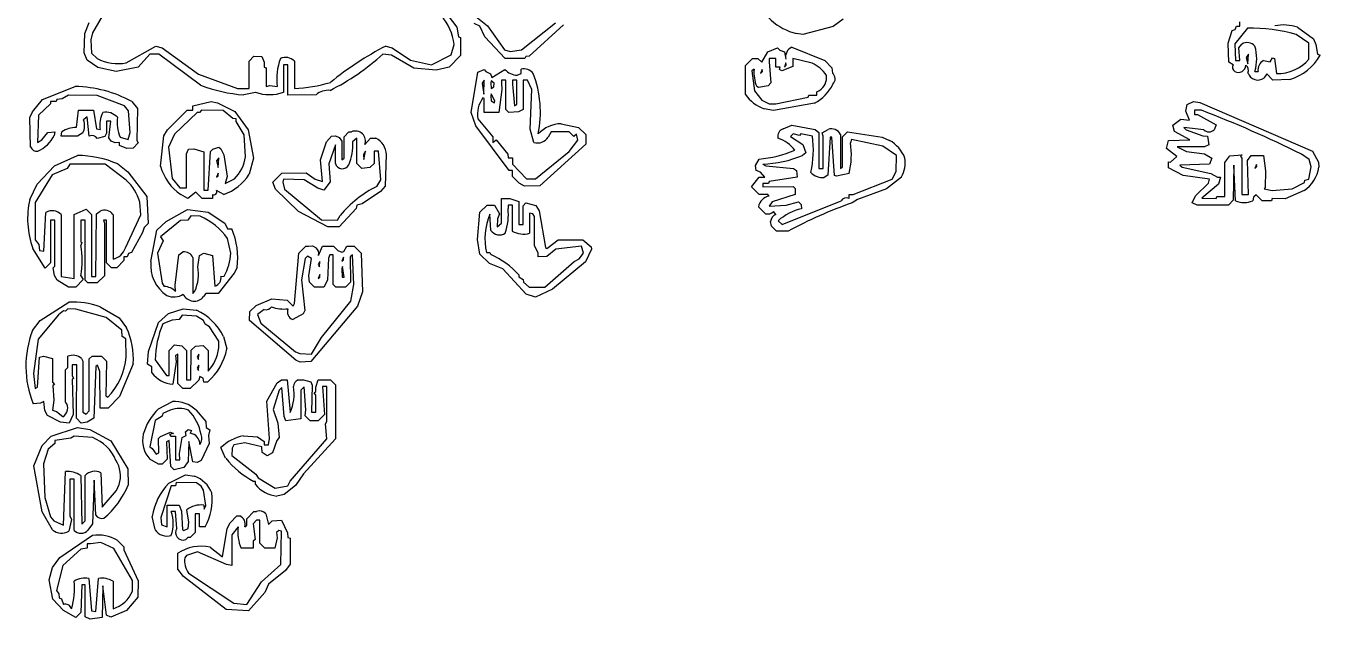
# Model space of a CAD drawing. Header units: millimetres. Extents: x 1.7 to 41.6, y 1.6 to 35.8.
# Drawn here: x 16.04 to 41.44, y 1.62 to 13.26 of the extents above; entities that cross this region are included whole.
import ezdxf

# ---------------------------------------------------------------- set-up
doc = ezdxf.new("R2010")
doc.units = ezdxf.units.MM
doc.linetypes.add('Continuous2', pattern=[0])
doc.layers.add('Unnamed Level 1', color=1, linetype='Continuous')

msp = doc.modelspace()

# ---------------------------------------------------------------- linework, layer by layer
at = {"layer": 'Unnamed Level 1', "color": 1, "linetype": 'Continuous2', "lineweight": -3}
for p, q in [((23.887, 14.035), (24.494, 13.238)), ((17.582, 13.53), (17.342, 13.127)), ((17.194, 13.111), (17.282, 13.33)), ((24.494, 13.238), (24.526, 13.046)), ((24.949, 13.258), (24.835, 13.308)), ((24.866, 13.447), (25.096, 13.26)), ((25.047, 13.048), (24.949, 13.258)), ((25.096, 13.26), (25.433, 12.789)), ((25.764, 12.791), (26.429, 13.321)), ((26.589, 13.279), (25.911, 12.665)), ((31.877, 13.248), (31.281, 13.094)), ((32.078, 13.394), (31.877, 13.248)), ((40.008, 13.216), (39.763, 12.907)), ((39.767, 13.189), (39.796, 13.258)), ((39.796, 13.258), (39.859, 13.258)), ((39.859, 13.258), (39.859, 13.343)), ((40.992, 13.233), (41.302, 13.008)), ((17.183, 12.735), (17.194, 13.111)), ((17.342, 13.127), (17.314, 12.989)), ((17.314, 12.989), (17.324, 12.725)), ((24.526, 13.046), (24.568, 13.034)), ((24.568, 13.034), (24.568, 12.678)), ((25.444, 12.623), (25.047, 13.048)), ((31.281, 13.094), (31.158, 13.114)), ((39.628, 12.921), (39.711, 13.173)), ((39.711, 13.173), (39.767, 13.189)), ((41.215, 12.919), (40.967, 13.092)), ((41.302, 13.008), (41.352, 12.894)), ((17.24, 12.588), (17.183, 12.735)), ((17.324, 12.725), (17.437, 12.621)), ((18.008, 12.536), (18.589, 12.865)), ((18.468, 12.708), (18.244, 12.453)), ((18.65, 12.708), (18.468, 12.708)), ((18.589, 12.865), (18.709, 12.83)), ((19.463, 12.096), (18.65, 12.708)), ((18.709, 12.83), (19.425, 12.316)), ((23.213, 12.689), (23.043, 12.708)), ((23.103, 12.866), (23.223, 12.832)), ((23.223, 12.832), (23.586, 12.59)), ((24.381, 12.695), (24.441, 12.899)), ((25.433, 12.789), (25.538, 12.76)), ((25.538, 12.76), (25.764, 12.791)), ((30.477, 12.547), (30.595, 12.75)), ((30.595, 12.75), (30.788, 12.828)), ((30.788, 12.828), (30.831, 12.786)), ((30.831, 12.786), (30.922, 12.75)), ((30.922, 12.75), (30.95, 12.608)), ((31.07, 12.843), (31.714, 12.58)), ((39.647, 12.55), (39.628, 12.921)), ((39.763, 12.907), (39.775, 12.58)), ((39.838, 12.828), (39.899, 12.903)), ((39.859, 12.58), (39.838, 12.828)), ((40.029, 12.708), (39.986, 12.644)), ((40.018, 12.515), (40.029, 12.708)), ((41.215, 12.61), (41.215, 12.919)), ((41.352, 12.894), (41.384, 12.708)), ((41.384, 12.708), (41.435, 12.686)), ((17.448, 12.447), (17.24, 12.588)), ((17.811, 12.367), (17.448, 12.447)), ((18.244, 12.453), (17.811, 12.367)), ((20.417, 12.568), (20.514, 12.665)), ((20.417, 12.03), (20.417, 12.568)), ((20.514, 12.665), (20.665, 12.659)), ((20.665, 12.659), (20.716, 12.547)), ((20.716, 12.547), (20.713, 12.453)), ((20.713, 12.453), (20.756, 12.441)), ((21.179, 12.496), (21.094, 12.496)), ((21.094, 12.496), (21.094, 11.957)), ((21.179, 11.903), (21.179, 12.496)), ((21.306, 12.568), (21.306, 12.03)), ((23.649, 12.43), (23.213, 12.689)), ((23.586, 12.59), (23.998, 12.499)), ((23.998, 12.499), (24.381, 12.695)), ((24.344, 12.453), (24.088, 12.391)), ((24.568, 12.678), (24.344, 12.453)), ((25.826, 12.623), (25.444, 12.623)), ((25.85, 12.659), (25.826, 12.623)), ((25.911, 12.665), (25.85, 12.659)), ((30.159, 12.483), (30.299, 12.623)), ((30.159, 11.915), (30.159, 12.483)), ((30.299, 12.623), (30.401, 12.623)), ((30.401, 12.623), (30.477, 12.547)), ((30.752, 12.623), (30.625, 12.623)), ((30.625, 12.623), (30.625, 12.559)), ((30.625, 12.559), (30.656, 12.144)), ((30.752, 12.453), (30.752, 12.623)), ((30.837, 12.453), (30.752, 12.453)), ((30.827, 12.403), (30.837, 12.453)), ((31.091, 12.466), (30.875, 12.38)), ((30.953, 12.534), (30.922, 12.453)), ((30.922, 12.453), (30.96, 12.493)), ((30.96, 12.493), (30.953, 12.534)), ((31.467, 12.532), (31.091, 12.623)), ((31.091, 12.623), (31.091, 12.466)), ((31.714, 12.58), (31.854, 12.441)), ((39.732, 12.498), (39.647, 12.55)), ((39.775, 12.58), (39.859, 12.58)), ((39.986, 12.644), (40.018, 12.515)), ((40.325, 12.58), (40.452, 12.559)), ((40.452, 12.559), (40.503, 12.632)), ((40.503, 12.632), (40.537, 12.623)), ((40.537, 12.623), (40.579, 12.326)), ((19.425, 12.316), (20.193, 12.03)), ((20.756, 12.441), (20.756, 12.072)), ((24.088, 12.391), (23.649, 12.43)), ((24.777, 11.563), (24.904, 12.354)), ((24.904, 12.354), (25.028, 12.405)), ((25.034, 12.199), (24.991, 12.136)), ((25.023, 11.922), (25.034, 12.199)), ((25.028, 12.405), (25.064, 12.369)), ((25.064, 12.369), (25.153, 12.321)), ((25.153, 12.321), (25.182, 12.25)), ((25.182, 12.25), (25.438, 12.408)), ((25.457, 12.199), (25.373, 12.199)), ((25.373, 12.199), (25.373, 12.136)), ((25.457, 11.619), (25.457, 12.199)), ((25.669, 12.199), (25.584, 12.199)), ((25.584, 12.199), (25.584, 12.115)), ((25.669, 11.721), (25.669, 12.199)), ((25.68, 12.295), (25.754, 12.326)), ((25.754, 12.326), (25.754, 12.411)), ((25.881, 12.199), (25.796, 12.199)), ((25.796, 12.199), (25.796, 11.619)), ((25.965, 12.013), (25.881, 12.199)), ((30.329, 12.411), (30.286, 12.381)), ((30.286, 12.381), (30.336, 11.988)), ((30.487, 12.407), (30.456, 12.326)), ((30.456, 12.326), (30.494, 12.366)), ((30.494, 12.366), (30.487, 12.407)), ((30.875, 12.38), (30.827, 12.403)), ((31.854, 12.441), (31.864, 12.336)), ((40.156, 12.369), (40.219, 12.369)), ((40.389, 12.318), (40.333, 12.238)), ((40.507, 12.199), (40.389, 12.318)), ((40.842, 12.212), (40.507, 12.199)), ((16.363, 11.818), (17.007, 12.072)), ((20.193, 12.03), (20.417, 12.03)), ((20.543, 11.957), (20.315, 11.906)), ((20.543, 11.957), (20.543, 11.957)), ((20.756, 12.072), (20.825, 12.091)), ((20.825, 12.091), (20.967, 12.072)), ((24.991, 12.136), (25.023, 11.922)), ((25.171, 12.18), (25.161, 12.136)), ((25.161, 12.136), (25.171, 12.034)), ((25.23, 12.135), (25.171, 12.18)), ((25.171, 12.034), (25.22, 12.062)), ((25.22, 12.062), (25.23, 12.135)), ((25.38, 12.011), (25.318, 11.564)), ((25.373, 12.136), (25.38, 12.011)), ((25.584, 12.115), (25.627, 11.691)), ((25.931, 11.236), (25.965, 12.013)), ((30.336, 11.988), (30.482, 11.803)), ((30.413, 12.052), (30.381, 12.069)), ((30.604, 12.086), (30.413, 12.052)), ((30.656, 12.144), (30.604, 12.086)), ((31.557, 11.966), (31.609, 11.992)), ((31.557, 11.903), (31.557, 11.966)), ((16.168, 11.577), (16.363, 11.818)), ((16.52, 11.729), (16.285, 11.509)), ((16.634, 11.776), (16.52, 11.776)), ((16.52, 11.776), (16.52, 11.729)), ((16.647, 11.818), (16.634, 11.776)), ((16.75, 11.83), (16.647, 11.818)), ((16.876, 11.903), (16.75, 11.83)), ((17.438, 11.897), (16.876, 11.903)), ((17.972, 11.691), (17.438, 11.897)), ((18.052, 11.595), (17.972, 11.691)), ((18.117, 11.775), (18.226, 11.64)), ((19.315, 11.691), (19.675, 11.776)), ((19.315, 11.606), (19.315, 11.691)), ((19.675, 11.776), (19.797, 11.75)), ((19.797, 11.75), (20.138, 11.582)), ((21.732, 11.91), (21.179, 11.903)), ((25.034, 11.833), (25.007, 11.846)), ((25.034, 11.564), (25.034, 11.833)), ((25.171, 11.926), (25.161, 11.882)), ((25.161, 11.882), (25.165, 11.793)), ((25.165, 11.793), (25.235, 11.753)), ((25.243, 11.791), (25.171, 11.926)), ((25.235, 11.753), (25.243, 11.791)), ((25.627, 11.691), (25.669, 11.721)), ((30.482, 11.803), (30.626, 11.731)), ((30.626, 11.731), (30.752, 11.733)), ((31.515, 11.747), (30.706, 11.601)), ((30.752, 11.733), (31.388, 11.86)), ((31.388, 11.86), (31.4, 11.903)), ((31.4, 11.903), (31.557, 11.903)), ((38.801, 11.585), (38.823, 11.716)), ((38.823, 11.716), (38.949, 11.776)), ((38.949, 11.776), (39.073, 11.76)), ((39.073, 11.76), (41.284, 10.802)), ((16.117, 11.463), (16.168, 11.577)), ((16.127, 10.884), (16.117, 11.463)), ((16.285, 11.509), (16.266, 10.971)), ((17.028, 11.267), (17.07, 11.606)), ((17.07, 11.606), (17.367, 11.606)), ((17.24, 11.479), (17.168, 11.415)), ((17.282, 11.098), (17.24, 11.479)), ((17.367, 11.606), (17.424, 11.24)), ((18.086, 11.171), (18.052, 11.595)), ((18.226, 11.64), (18.214, 11.013)), ((18.82, 11.222), (19.201, 11.606)), ((19.4, 11.564), (18.953, 11.135)), ((19.201, 11.606), (19.315, 11.606)), ((19.442, 11.561), (19.4, 11.564)), ((19.485, 11.606), (19.442, 11.561)), ((19.91, 11.6), (19.485, 11.606)), ((20.101, 11.442), (19.91, 11.6)), ((20.163, 11.437), (20.101, 11.442)), ((20.138, 11.582), (20.399, 11.219)), ((20.163, 11.386), (20.163, 11.437)), ((24.868, 11.299), (24.777, 11.563)), ((24.907, 11.437), (25.203, 11.085)), ((25.318, 11.564), (25.034, 11.564)), ((25.512, 11.564), (25.457, 11.619)), ((25.702, 11.576), (25.512, 11.564)), ((25.796, 11.619), (25.702, 11.576)), ((30.706, 11.601), (30.523, 11.636)), ((38.546, 11.31), (38.701, 11.429)), ((38.701, 11.429), (38.874, 11.414)), ((38.874, 11.414), (38.801, 11.585)), ((39.109, 11.606), (38.97, 11.606)), ((38.97, 11.606), (38.97, 11.521)), ((38.97, 11.521), (39.027, 11.521)), ((39.027, 11.521), (39.393, 11.318)), ((16.467, 11.17), (16.604, 11.183)), ((16.604, 11.183), (16.594, 11.112)), ((16.732, 11.098), (16.745, 11.183)), ((17.424, 11.24), (17.494, 11.225)), ((17.706, 11.394), (17.621, 11.394)), ((17.621, 11.394), (17.621, 11.153)), ((17.663, 11.066), (17.706, 11.394)), ((18.745, 11.104), (18.82, 11.222)), ((20.324, 11.126), (20.163, 11.386)), ((20.399, 11.219), (20.502, 10.664)), ((22.281, 11.085), (22.378, 11.183)), ((22.378, 11.183), (22.429, 11.183)), ((25.521, 10.42), (24.868, 11.299)), ((26.008, 10.971), (25.931, 11.236)), ((26.347, 11.183), (26.29, 11.075)), ((26.698, 11.183), (26.347, 11.183)), ((26.542, 11.341), (26.885, 11.267)), ((26.792, 11.09), (26.698, 11.183)), ((26.885, 11.267), (27.025, 11.128)), ((30.901, 11.242), (31.07, 11.31)), ((31.07, 11.31), (31.523, 11.225)), ((31.523, 11.225), (31.599, 11.17)), ((31.663, 11.161), (31.78, 11.227)), ((32.065, 11.085), (32.162, 11.183)), ((32.162, 11.183), (32.838, 11.078)), ((38.575, 11.187), (38.546, 11.31)), ((38.881, 11.024), (38.575, 11.187)), ((39.154, 11.222), (38.758, 11.267)), ((38.758, 11.267), (38.804, 11.219)), ((38.804, 11.219), (39.131, 11.1)), ((39.393, 11.318), (39.356, 11.223)), ((16.266, 10.971), (16.354, 11.022)), ((16.354, 11.022), (16.467, 11.17)), ((17.048, 11.098), (16.732, 11.098)), ((17.156, 11.161), (17.048, 11.098)), ((17.588, 11.088), (17.438, 11.048)), ((17.621, 11.153), (17.588, 11.088)), ((17.711, 11), (17.663, 11.066)), ((17.789, 10.963), (17.711, 11)), ((17.875, 10.971), (17.789, 10.963)), ((17.872, 10.915), (17.875, 10.971)), ((17.887, 11.074), (18.048, 11.031)), ((18.048, 11.031), (18.086, 11.171)), ((18.24, 10.965), (18.142, 10.864)), ((18.214, 11.013), (18.24, 10.965)), ((18.682, 10.508), (18.745, 11.104)), ((18.953, 11.135), (18.835, 10.883)), ((20.348, 10.691), (20.324, 11.126)), ((21.816, 10.633), (21.936, 10.985)), ((21.936, 10.985), (22.037, 11.094)), ((22.111, 10.928), (21.984, 10.553)), ((22.037, 11.094), (22.115, 11.104)), ((22.111, 10.56), (22.111, 10.928)), ((22.115, 11.104), (22.187, 11.073)), ((22.187, 11.073), (22.238, 11.001)), ((22.238, 11.001), (22.238, 10.632)), ((22.281, 10.662), (22.281, 11.085)), ((22.535, 11.056), (22.45, 10.983)), ((22.535, 10.56), (22.535, 11.056)), ((22.688, 10.931), (22.801, 11.056)), ((22.801, 11.056), (22.903, 11.056)), ((25.203, 11.085), (25.203, 10.971)), ((25.203, 10.971), (25.267, 11.022)), ((25.267, 11.022), (25.493, 10.743)), ((27.025, 10.941), (26.123, 10.124)), ((26.698, 10.797), (26.872, 11.018)), ((26.845, 11.137), (26.792, 11.09)), ((26.872, 11.018), (26.845, 11.137)), ((27.025, 11.128), (27.025, 10.941)), ((31.097, 11.142), (31.043, 11.092)), ((31.043, 11.092), (31.281, 10.935)), ((31.217, 11.112), (31.097, 11.142)), ((31.246, 11.14), (31.217, 11.112)), ((31.472, 11.098), (31.246, 11.14)), ((31.281, 10.935), (31.345, 10.771)), ((31.599, 11.17), (31.599, 10.463)), ((31.684, 11.098), (31.663, 11.161)), ((31.684, 10.463), (31.684, 11.098)), ((31.822, 11.078), (31.772, 10.331)), ((31.852, 11.078), (31.822, 11.078)), ((31.908, 10.327), (31.852, 11.078)), ((32.023, 11.128), (32.023, 10.463)), ((32.065, 10.492), (32.065, 11.085)), ((32.241, 11.031), (32.218, 10.968)), ((32.855, 10.898), (32.241, 11.031)), ((32.838, 11.078), (32.984, 11.014)), ((38.419, 10.856), (38.461, 11.013)), ((38.461, 11.013), (38.881, 11.024)), ((39.131, 11.1), (39.224, 11.098)), ((39.251, 10.926), (39.166, 10.889)), ((39.224, 11.098), (39.251, 10.926)), ((16.6, 10.515), (17.049, 10.717)), ((18.018, 10.852), (17.872, 10.915)), ((18.142, 10.864), (18.018, 10.852)), ((18.835, 10.883), (18.906, 10.268)), ((19.188, 10.747), (19.231, 10.844)), ((19.188, 10.081), (19.188, 10.747)), ((19.231, 10.844), (19.333, 10.849)), ((19.333, 10.849), (19.527, 10.789)), ((19.527, 10.789), (19.527, 10.039)), ((19.612, 10.039), (19.658, 10.794)), ((19.658, 10.794), (19.709, 10.844)), ((19.709, 10.844), (19.822, 10.878)), ((19.824, 10.674), (19.781, 10.611)), ((19.813, 10.482), (19.824, 10.674)), ((19.822, 10.878), (19.866, 10.846)), ((19.866, 10.846), (19.919, 10.733)), ((19.919, 10.733), (19.986, 10.305)), ((22.704, 10.801), (22.662, 10.738)), ((22.662, 10.738), (22.672, 10.636)), ((22.672, 10.636), (22.704, 10.801)), ((22.958, 10.801), (22.874, 10.801)), ((22.874, 10.801), (22.874, 10.56)), ((23.001, 10.238), (22.958, 10.801)), ((23.111, 10.734), (23.085, 10.115)), ((25.493, 10.743), (25.5, 10.674)), ((25.5, 10.674), (25.584, 10.674)), ((25.584, 10.674), (25.584, 10.547)), ((26.035, 10.261), (26.698, 10.797)), ((31.345, 10.771), (31.28, 10.717)), ((33.124, 10.717), (32.855, 10.898)), ((33.113, 10.403), (33.124, 10.717)), ((38.622, 10.695), (38.419, 10.856)), ((38.502, 10.587), (38.622, 10.695)), ((39.166, 10.889), (38.631, 10.886)), ((38.631, 10.886), (38.811, 10.794)), ((38.811, 10.794), (39.164, 10.753)), ((39.164, 10.753), (39.309, 10.666)), ((39.563, 10.577), (39.666, 10.708)), ((39.666, 10.708), (39.903, 10.731)), ((39.903, 10.731), (39.871, 10.703)), ((39.871, 10.703), (39.902, 10.662)), ((40.013, 10.619), (40.083, 10.717)), ((40.083, 10.717), (40.325, 10.717)), ((40.325, 10.717), (40.362, 10.414)), ((41.221, 10.638), (41.068, 10.746)), ((41.284, 10.802), (41.405, 10.585)), ((16.261, 10.157), (16.6, 10.515)), ((16.846, 10.463), (16.555, 10.339)), ((16.901, 10.547), (16.846, 10.463)), ((17.591, 10.547), (16.901, 10.547)), ((18.006, 10.234), (17.591, 10.547)), ((17.842, 10.551), (18.039, 10.397)), ((19.781, 10.611), (19.813, 10.482)), ((20.502, 10.664), (20.417, 10.348)), ((21.857, 10.208), (21.816, 10.633)), ((21.984, 10.553), (22.006, 10.201)), ((22.238, 10.632), (22.281, 10.662)), ((22.632, 10.463), (22.535, 10.56)), ((22.785, 10.481), (22.632, 10.463)), ((22.874, 10.56), (22.785, 10.481)), ((25.584, 10.42), (25.521, 10.42)), ((25.584, 10.547), (25.863, 10.257)), ((25.584, 10.305), (25.584, 10.42)), ((30.355, 10.518), (30.425, 10.648)), ((30.371, 10.42), (30.355, 10.518)), ((30.454, 10.387), (30.371, 10.42)), ((30.498, 10.547), (30.557, 10.515)), ((30.557, 10.515), (31.104, 10.464)), ((31.104, 10.464), (31.159, 10.42)), ((31.159, 10.42), (31.176, 10.293)), ((31.599, 10.463), (31.684, 10.463)), ((32.023, 10.463), (32.065, 10.492)), ((38.461, 10.478), (38.461, 10.59)), ((38.461, 10.59), (38.502, 10.587)), ((38.749, 10.324), (38.461, 10.478)), ((39.266, 10.547), (38.682, 10.526)), ((38.682, 10.526), (38.726, 10.489)), ((38.726, 10.489), (39.29, 10.367)), ((39.309, 10.666), (39.266, 10.547)), ((39.563, 9.912), (39.563, 10.577)), ((39.743, 10.528), (39.732, 9.84)), ((39.775, 9.827), (39.743, 10.528)), ((39.902, 10.662), (39.902, 9.954)), ((40.029, 9.954), (40.013, 10.619)), ((40.188, 10.543), (40.156, 10.463)), ((40.156, 10.463), (40.194, 10.502)), ((40.194, 10.502), (40.188, 10.543)), ((40.362, 10.414), (40.356, 10.086)), ((41.215, 10.251), (41.257, 10.495)), ((41.257, 10.495), (41.221, 10.638)), ((41.405, 10.585), (41.412, 10.486)), ((16.555, 10.339), (16.223, 9.797)), ((18.039, 10.397), (18.413, 9.912)), ((18.906, 10.268), (19.061, 10.082)), ((19.813, 10.373), (19.781, 10.293)), ((19.781, 10.293), (19.814, 10.318)), ((19.814, 10.318), (19.813, 10.373)), ((19.986, 10.305), (19.951, 10.166)), ((19.951, 10.166), (20.13, 10.256)), ((20.883, 10.196), (21.059, 10.372)), ((20.934, 10.059), (20.883, 10.196)), ((21.059, 10.372), (21.54, 10.378)), ((21.094, 10.251), (21.082, 10.191)), ((21.082, 10.191), (21.113, 10.058)), ((21.501, 10.241), (21.094, 10.251)), ((21.767, 10.074), (21.501, 10.241)), ((21.54, 10.378), (21.717, 10.251)), ((21.717, 10.251), (21.857, 10.208)), ((22.006, 10.201), (21.887, 10.039)), ((22.924, 10.111), (23.001, 10.238)), ((25.718, 10.172), (25.584, 10.305)), ((25.82, 10.116), (25.718, 10.172)), ((25.863, 10.257), (26.035, 10.261)), ((30.277, 10.102), (30.426, 10.293)), ((30.426, 10.293), (30.54, 10.293)), ((30.54, 10.293), (30.454, 10.387)), ((30.613, 10.166), (30.498, 10.166)), ((30.498, 10.166), (30.498, 10.102)), ((30.625, 10.208), (30.613, 10.166)), ((31.176, 10.293), (30.625, 10.208)), ((31.772, 10.331), (31.705, 10.284)), ((31.944, 10.309), (31.908, 10.327)), ((32.192, 10.362), (31.944, 10.309)), ((32.275, 9.951), (33.04, 10.251)), ((33.218, 10.295), (32.925, 10.065)), ((33.04, 10.251), (33.113, 10.403)), ((39.266, 10.251), (38.749, 10.324)), ((38.991, 9.928), (39.246, 10.176)), ((39.246, 10.176), (39.266, 10.251)), ((39.29, 10.367), (39.423, 10.293)), ((39.423, 10.293), (39.478, 10.293)), ((39.478, 10.293), (39.443, 10.156)), ((40.885, 10.064), (41.13, 10.187)), ((41.13, 10.187), (41.133, 10.23)), ((41.133, 10.23), (41.215, 10.251)), ((16.115, 9.856), (16.261, 10.157)), ((18.413, 9.912), (18.435, 9.382)), ((19.061, 10.082), (19.188, 10.081)), ((19.218, 9.87), (19.077, 9.95)), ((19.37, 9.997), (19.218, 9.87)), ((19.497, 9.87), (19.37, 9.997)), ((19.527, 10.039), (19.612, 10.039)), ((19.697, 9.954), (19.697, 9.87)), ((19.921, 9.954), (19.781, 10.03)), ((21.386, 9.616), (20.934, 10.059)), ((21.113, 10.058), (21.839, 9.452)), ((21.887, 10.039), (21.767, 10.074)), ((22.994, 10.013), (22.634, 9.768)), ((23.085, 10.115), (22.994, 10.013)), ((26.123, 10.124), (25.82, 10.116)), ((30.426, 9.954), (30.277, 10.102)), ((30.595, 9.954), (30.426, 9.954)), ((30.498, 10.102), (31.093, 10.108)), ((30.621, 9.922), (30.595, 9.954)), ((31.133, 9.954), (30.684, 9.805)), ((31.093, 10.108), (31.134, 10.067)), ((31.134, 10.067), (31.133, 9.954)), ((32.192, 9.87), (32.192, 9.954)), ((32.192, 9.954), (32.275, 9.951)), ((32.925, 10.065), (32.358, 9.856)), ((38.927, 9.785), (38.991, 9.928)), ((39.443, 10.156), (39.116, 9.879)), ((39.393, 9.87), (39.406, 9.912)), ((39.406, 9.912), (39.563, 9.912)), ((39.902, 9.954), (40.029, 9.954)), ((40.177, 9.945), (40.128, 9.897)), ((40.295, 9.827), (40.177, 9.945)), ((40.356, 10.086), (40.334, 10.06)), ((40.334, 10.06), (40.491, 10.031)), ((40.491, 10.031), (40.885, 10.064)), ((41.119, 10.029), (40.749, 9.869)), ((16.223, 9.797), (16.223, 9.065)), ((16.986, 9.561), (17.219, 9.666)), ((17.219, 9.666), (17.325, 9.561)), ((18.292, 9.553), (18.274, 9.801)), ((18.788, 9.423), (19.21, 9.658)), ((19.21, 9.658), (19.612, 9.604)), ((19.697, 9.87), (19.497, 9.87)), ((22.52, 9.678), (22.183, 9.319)), ((22.535, 9.743), (22.52, 9.678)), ((22.634, 9.768), (22.535, 9.743)), ((24.949, 9.603), (25.089, 9.742)), ((25.089, 9.742), (25.233, 9.742)), ((25.233, 9.742), (25.33, 9.573)), ((25.373, 9.391), (25.373, 9.87)), ((25.373, 9.87), (25.436, 9.87)), ((25.436, 9.87), (25.535, 9.875)), ((25.584, 9.742), (25.5, 9.742)), ((25.5, 9.742), (25.5, 9.679)), ((25.535, 9.875), (25.712, 9.815)), ((25.584, 9.234), (25.584, 9.742)), ((25.712, 9.815), (25.712, 9.361)), ((25.796, 9.73), (25.851, 9.785)), ((25.796, 9.361), (25.796, 9.73)), ((25.851, 9.785), (26.044, 9.737)), ((26.044, 9.737), (26.111, 9.632)), ((30.553, 9.573), (30.413, 9.712)), ((30.684, 9.805), (30.625, 9.721)), ((30.625, 9.721), (30.956, 9.741)), ((30.881, 9.365), (32.034, 9.826)), ((30.956, 9.741), (31.197, 9.806)), ((31.197, 9.806), (31.252, 9.756)), ((31.252, 9.756), (31.26, 9.67)), ((32.358, 9.856), (32.252, 9.79)), ((39.024, 9.742), (38.927, 9.785)), ((39.635, 9.742), (39.024, 9.742)), ((39.116, 9.879), (39.393, 9.87)), ((39.732, 9.84), (39.635, 9.742)), ((39.775, 9.827), (39.775, 9.827)), ((40.128, 9.897), (40.113, 9.827)), ((40.482, 9.827), (40.295, 9.827)), ((40.495, 9.87), (40.482, 9.827)), ((40.749, 9.869), (40.495, 9.87)), ((16.393, 8.84), (16.432, 9.6)), ((16.604, 9.446), (16.52, 9.446)), ((16.52, 9.446), (16.52, 8.611)), ((16.604, 8.544), (16.604, 9.446)), ((16.732, 9.561), (16.732, 8.345)), ((16.986, 8.302), (16.986, 9.561)), ((17.198, 9.446), (17.113, 9.446)), ((17.113, 9.446), (17.113, 9.022)), ((17.198, 8.272), (17.198, 9.446)), ((17.325, 9.561), (17.325, 8.345)), ((17.409, 8.345), (17.425, 9.575)), ((17.425, 9.575), (17.494, 9.627)), ((17.621, 9.446), (17.558, 9.446)), ((17.558, 9.446), (17.579, 9.391)), ((17.621, 8.611), (17.621, 9.446)), ((17.748, 9.56), (17.748, 8.683)), ((17.991, 8.907), (18.292, 9.553)), ((18.606, 9.252), (18.788, 9.423)), ((19.071, 9.439), (18.68, 9.12)), ((19.218, 9.446), (19.071, 9.439)), ((19.273, 9.531), (19.218, 9.446)), ((19.46, 9.524), (19.273, 9.531)), ((19.612, 9.604), (19.943, 9.386)), ((21.963, 9.319), (21.386, 9.616)), ((21.839, 9.452), (22.153, 9.446)), ((22.153, 9.446), (22.204, 9.542)), ((24.901, 9.071), (24.949, 9.603)), ((25.161, 9.247), (25.14, 9.564)), ((25.293, 9.476), (25.288, 9.319)), ((25.33, 9.573), (25.293, 9.476)), ((25.988, 9.572), (25.923, 9.585)), ((25.923, 9.585), (25.923, 9.192)), ((26.02, 9.52), (25.988, 9.572)), ((26.02, 8.952), (26.02, 9.52)), ((26.111, 9.632), (26.232, 8.913)), ((30.667, 9.331), (30.652, 9.419)), ((30.752, 9.561), (30.71, 9.615)), ((30.799, 9.435), (30.881, 9.365)), ((17.579, 9.391), (17.579, 8.357)), ((18.329, 9.203), (18.108, 8.811)), ((18.359, 9.307), (18.329, 9.203)), ((18.435, 9.382), (18.359, 9.307)), ((18.491, 8.637), (18.606, 9.252)), ((19.943, 9.386), (19.993, 9.276)), ((19.993, 9.276), (20.078, 9.276)), ((22.183, 9.319), (21.963, 9.319)), ((25.288, 9.319), (25.373, 9.391)), ((25.712, 9.361), (25.796, 9.361)), ((30.765, 9.234), (30.667, 9.331)), ((30.994, 9.234), (30.765, 9.234)), ((16.414, 8.505), (16.173, 8.894)), ((16.223, 9.065), (16.294, 8.973)), ((16.294, 8.973), (16.308, 8.853)), ((17.113, 9.022), (17.137, 9.008)), ((17.137, 9.008), (17.113, 8.95)), ((18.731, 9.044), (18.619, 8.802)), ((18.68, 9.12), (18.731, 9.044)), ((20.058, 8.801), (19.993, 9.09)), ((21.391, 8.798), (21.53, 8.938)), ((21.53, 8.938), (21.582, 8.938)), ((21.582, 8.938), (21.663, 8.942)), ((21.663, 8.942), (21.734, 8.905)), ((21.782, 8.756), (21.857, 8.938)), ((21.857, 8.938), (22.074, 8.938)), ((22.074, 8.938), (22.159, 8.855)), ((22.277, 8.834), (22.335, 8.938)), ((22.335, 8.938), (22.48, 8.938)), ((22.48, 8.938), (22.619, 8.798)), ((24.949, 8.781), (24.901, 9.071)), ((26.091, 8.803), (26.02, 8.952)), ((26.232, 8.913), (26.26, 8.895)), ((26.26, 8.895), (26.486, 9.065)), ((26.94, 8.938), (26.436, 8.876)), ((26.486, 9.065), (26.97, 9.065)), ((26.982, 8.798), (26.94, 8.938)), ((26.97, 9.065), (27.129, 8.926)), ((27.129, 8.926), (27.137, 8.881)), ((16.308, 8.853), (16.393, 8.84)), ((17.96, 8.654), (17.82, 8.514)), ((18.023, 8.726), (17.96, 8.726)), ((17.96, 8.726), (17.96, 8.654)), ((18.053, 8.796), (18.023, 8.726)), ((18.108, 8.811), (18.053, 8.796)), ((18.619, 8.802), (18.71, 8.21)), ((18.97, 8.173), (19.04, 8.768)), ((19.04, 8.768), (19.12, 8.824)), ((19.315, 8.713), (19.315, 8.006)), ((19.411, 8.531), (19.443, 8.756)), ((19.443, 8.756), (19.53, 8.801)), ((19.53, 8.801), (19.697, 8.756)), ((19.697, 8.756), (19.747, 8.155)), ((21.311, 7.809), (21.391, 8.798)), ((21.518, 8.696), (21.449, 8.276)), ((21.563, 8.742), (21.518, 8.696)), ((21.645, 8.698), (21.563, 8.742)), ((21.59, 8.354), (21.645, 8.698)), ((21.804, 8.637), (21.772, 8.578)), ((21.8, 8.532), (21.804, 8.637)), ((21.978, 8.705), (21.955, 8.27)), ((22.005, 8.768), (21.978, 8.705)), ((22.069, 8.768), (22.005, 8.768)), ((22.069, 8.188), (22.069, 8.768)), ((22.159, 8.855), (22.236, 8.822)), ((22.236, 8.822), (22.277, 8.834)), ((22.27, 8.721), (22.238, 8.641)), ((22.238, 8.641), (22.271, 8.668)), ((22.271, 8.668), (22.27, 8.721)), ((22.45, 8.768), (22.401, 8.731)), ((22.401, 8.731), (22.408, 8.23)), ((22.475, 8.186), (22.45, 8.768)), ((22.619, 8.798), (22.642, 8.038)), ((25.137, 8.599), (24.949, 8.781)), ((25.076, 8.811), (25.14, 8.811)), ((25.14, 8.811), (25.161, 8.772)), ((26.093, 8.726), (26.091, 8.803)), ((26.263, 8.737), (26.093, 8.726)), ((26.436, 8.876), (26.263, 8.737)), ((26.797, 8.634), (26.895, 8.689)), ((26.895, 8.689), (26.982, 8.798)), ((27.137, 8.881), (27.017, 8.631)), ((16.52, 8.611), (16.414, 8.505)), ((16.575, 8.514), (16.604, 8.544)), ((16.601, 8.365), (16.575, 8.514)), ((17.718, 8.514), (17.621, 8.611)), ((17.82, 8.514), (17.718, 8.514)), ((20.127, 8.406), (19.811, 8.006)), ((20.182, 8.518), (20.127, 8.406)), ((21.772, 8.578), (21.8, 8.532)), ((21.804, 8.383), (21.772, 8.302)), ((21.805, 8.329), (21.804, 8.383)), ((22.249, 8.537), (22.238, 8.493)), ((22.238, 8.493), (22.244, 8.326)), ((22.281, 8.332), (22.249, 8.537)), ((25.397, 8.492), (25.137, 8.599)), ((25.855, 7.997), (25.397, 8.492)), ((26.22, 8.133), (26.797, 8.634)), ((27.017, 8.631), (26.372, 8.095)), ((16.65, 8.273), (16.601, 8.365)), ((16.871, 8.133), (16.65, 8.273)), ((16.732, 8.345), (16.986, 8.302)), ((17.016, 8.133), (16.871, 8.133)), ((17.164, 8.281), (17.016, 8.133)), ((17.115, 8.358), (17.164, 8.281)), ((17.252, 8.218), (17.198, 8.272)), ((17.439, 8.218), (17.252, 8.218)), ((17.325, 8.345), (17.409, 8.345)), ((17.579, 8.357), (17.439, 8.218)), ((18.71, 8.21), (18.753, 8.148)), ((18.977, 8.048), (18.97, 8.173)), ((19.866, 8.345), (19.926, 8.349)), ((21.449, 8.276), (21.512, 7.673)), ((21.603, 8.23), (21.59, 8.354)), ((21.7, 8.133), (21.603, 8.23)), ((21.887, 8.133), (21.7, 8.133)), ((21.772, 8.302), (21.805, 8.329)), ((21.955, 8.27), (21.887, 8.133)), ((22.123, 8.133), (22.069, 8.188)), ((22.31, 8.133), (22.123, 8.133)), ((22.244, 8.326), (22.281, 8.332)), ((22.408, 8.23), (22.31, 8.133)), ((22.412, 7.859), (22.475, 8.186)), ((25.712, 8.375), (25.713, 8.335)), ((25.713, 8.335), (25.796, 8.281)), ((25.796, 8.281), (25.801, 8.232)), ((25.801, 8.232), (25.911, 8.133)), ((25.911, 8.133), (26.22, 8.133)), ((19.315, 8.006), (19.353, 8.054)), ((19.571, 8.007), (19.526, 7.949)), ((19.811, 8.006), (19.571, 8.007)), ((20.557, 7.773), (20.863, 7.902)), ((20.863, 7.902), (21.167, 7.879)), ((21.167, 7.879), (21.285, 7.76)), ((22.642, 8.038), (22.545, 7.76)), ((26.036, 7.936), (25.855, 7.997)), ((26.372, 8.095), (26.036, 7.936)), ((16.319, 7.48), (16.88, 7.836)), ((16.774, 7.667), (16.677, 7.588)), ((16.816, 7.664), (16.774, 7.667)), ((16.859, 7.709), (16.816, 7.664)), ((17.016, 7.704), (16.859, 7.709)), ((17.616, 7.538), (17.016, 7.704)), ((17.494, 7.747), (17.87, 7.534)), ((18.839, 7.615), (19.125, 7.709)), ((19.125, 7.709), (19.384, 7.679)), ((20.429, 7.478), (20.43, 7.656)), ((20.43, 7.656), (20.557, 7.773)), ((20.714, 7.693), (20.586, 7.595)), ((21.285, 7.76), (21.311, 7.809)), ((21.512, 7.673), (21.48, 7.611)), ((22.545, 7.76), (21.627, 6.676)), ((21.838, 7.142), (22.412, 7.859)), ((16.169, 7.282), (16.319, 7.48)), ((16.677, 7.588), (16.276, 7.114)), ((17.918, 7.286), (17.616, 7.538)), ((17.87, 7.534), (18.015, 7.332)), ((18.447, 6.869), (18.637, 7.437)), ((18.637, 7.437), (18.839, 7.615)), ((18.91, 7.485), (18.722, 7.413)), ((19.049, 7.497), (18.91, 7.485)), ((19.104, 7.582), (19.049, 7.497)), ((19.389, 7.565), (19.104, 7.582)), ((19.526, 7.481), (19.389, 7.565)), ((19.557, 7.405), (19.526, 7.481)), ((19.642, 7.356), (19.557, 7.405)), ((21.335, 6.697), (20.429, 7.478)), ((20.586, 7.595), (20.651, 7.428)), ((20.651, 7.428), (21.33, 6.862)), ((21.48, 7.611), (21.276, 7.497)), ((16.276, 7.114), (16.185, 6.436)), ((17.926, 7.164), (17.918, 7.286)), ((18.002, 7.116), (17.926, 7.164)), ((18.005, 6.763), (18.002, 7.116)), ((19.824, 7.074), (19.642, 7.356)), ((19.917, 7.164), (19.981, 6.925)), ((21.645, 6.82), (21.838, 7.142)), ((18.426, 6.62), (18.447, 6.869)), ((18.849, 6.892), (18.955, 6.998)), ((18.849, 6.396), (18.849, 6.892)), ((18.955, 6.998), (19.097, 6.983)), ((19.097, 6.983), (19.188, 6.892)), ((19.188, 6.892), (19.188, 6.311)), ((19.273, 6.311), (19.278, 6.897)), ((19.278, 6.897), (19.367, 6.973)), ((19.367, 6.973), (19.515, 6.989)), ((19.515, 6.989), (19.612, 6.892)), ((19.612, 6.892), (19.612, 6.481)), ((21.33, 6.862), (21.414, 6.828)), ((16.266, 6.172), (16.305, 6.762)), ((16.305, 6.762), (16.383, 6.778)), ((16.383, 6.778), (16.562, 6.735)), ((16.562, 6.735), (16.562, 6.269)), ((16.859, 6.553), (16.859, 6.777)), ((17.04, 6.608), (16.943, 6.608)), ((16.943, 6.608), (16.943, 6.396)), ((17.028, 5.561), (17.04, 6.608)), ((17.131, 6.734), (17.131, 6.734)), ((17.131, 6.734), (17.158, 6.68)), ((17.158, 6.68), (17.155, 5.676)), ((17.282, 6.723), (17.337, 6.777)), ((17.282, 5.706), (17.282, 6.723)), ((17.337, 6.777), (17.524, 6.777)), ((17.441, 6.604), (17.409, 6.578)), ((17.487, 6.477), (17.441, 6.604)), ((17.524, 6.777), (17.621, 6.68)), ((17.621, 6.68), (17.609, 5.999)), ((18.145, 6.629), (17.875, 5.985)), ((18.511, 6.566), (18.426, 6.62)), ((18.573, 6.708), (18.795, 6.396)), ((18.984, 6.665), (18.922, 6.227)), ((19.019, 6.82), (18.977, 6.79)), ((18.977, 6.79), (18.984, 6.665)), ((19.019, 6.239), (19.019, 6.82)), ((19.432, 6.815), (19.4, 6.756)), ((19.4, 6.756), (19.428, 6.711)), ((19.432, 6.604), (19.4, 6.544)), ((19.428, 6.711), (19.432, 6.815)), ((19.428, 6.499), (19.432, 6.604)), ((21.421, 6.659), (21.335, 6.697)), ((21.414, 6.828), (21.645, 6.82)), ((21.627, 6.676), (21.421, 6.659)), ((16.185, 6.436), (16.223, 6.142)), ((16.816, 6.511), (16.859, 6.553)), ((16.816, 5.879), (16.816, 6.511)), ((16.943, 6.396), (16.975, 6.342)), ((17.409, 6.578), (17.37, 5.564)), ((17.494, 5.761), (17.487, 6.477)), ((18.511, 6.451), (18.511, 6.566)), ((18.795, 6.396), (18.849, 6.396)), ((19.4, 6.544), (19.428, 6.499)), ((19.453, 6.377), (19.432, 6.309)), ((19.517, 6.346), (19.453, 6.377)), ((19.612, 6.481), (19.69, 6.578)), ((16.223, 6.142), (16.266, 6.172)), ((16.562, 6.269), (16.597, 6.224)), ((16.597, 6.224), (16.568, 6.203)), ((16.568, 6.203), (16.587, 5.918)), ((16.975, 6.342), (16.943, 6.324)), ((16.943, 6.324), (16.964, 5.631)), ((19.116, 6.142), (19.019, 6.239)), ((19.261, 6.142), (19.116, 6.142)), ((19.188, 6.311), (19.273, 6.311)), ((19.432, 6.309), (19.261, 6.142)), ((19.527, 6.269), (19.517, 6.346)), ((19.605, 6.27), (19.527, 6.269)), ((20.763, 5.892), (20.967, 6.257)), ((21.01, 6.112), (20.891, 5.73)), ((20.967, 6.257), (21.056, 6.311)), ((21.058, 6.161), (21.01, 6.112)), ((21.056, 6.311), (21.167, 6.311)), ((21.108, 5.596), (21.058, 6.161)), ((21.167, 6.311), (21.222, 5.676)), ((21.379, 6.311), (21.487, 6.314)), ((21.497, 6.176), (21.433, 6.112)), ((21.433, 6.112), (21.433, 5.549)), ((21.487, 6.314), (21.63, 6.272)), ((21.534, 5.728), (21.497, 6.176)), ((21.63, 6.272), (21.658, 6.212)), ((21.658, 6.212), (21.645, 5.676)), ((21.726, 6.17), (21.772, 6.311)), ((21.73, 6.087), (21.726, 6.17)), ((21.772, 6.311), (22.014, 6.311)), ((21.942, 6.184), (21.857, 6.184)), ((21.857, 6.184), (21.899, 5.634)), ((21.942, 5.494), (21.942, 6.184)), ((22.014, 6.311), (22.111, 6.214)), ((22.111, 6.214), (22.111, 5.155)), ((16.323, 5.854), (16.181, 5.845)), ((16.393, 5.887), (16.323, 5.854)), ((16.412, 5.709), (16.393, 5.887)), ((16.587, 5.918), (16.562, 5.718)), ((17.609, 5.999), (17.644, 5.973)), ((17.875, 5.985), (17.651, 5.761)), ((18.639, 5.742), (18.913, 5.888)), ((20.816, 5.165), (20.763, 5.892)), ((21.695, 6.06), (21.73, 6.087)), ((21.73, 6.015), (21.695, 6.06)), ((21.73, 5.676), (21.73, 6.015)), ((16.459, 5.616), (16.412, 5.709)), ((16.719, 5.482), (16.459, 5.616)), ((16.562, 5.718), (16.639, 5.694)), ((16.639, 5.694), (16.762, 5.591)), ((16.964, 5.631), (16.889, 5.464)), ((17.155, 5.676), (17.219, 5.642)), ((17.219, 5.642), (17.282, 5.706)), ((17.651, 5.761), (17.494, 5.761)), ((18.709, 5.601), (18.575, 5.517)), ((18.722, 5.655), (18.709, 5.601)), ((18.871, 5.718), (18.722, 5.655)), ((18.871, 5.718), (18.871, 5.718)), ((19.377, 5.719), (19.57, 5.494)), ((20.891, 5.73), (20.984, 5.466)), ((21.137, 5.507), (21.108, 5.596)), ((21.518, 5.604), (21.534, 5.728)), ((21.615, 5.507), (21.518, 5.604)), ((21.645, 5.676), (21.73, 5.676)), ((21.899, 5.634), (21.772, 5.511)), ((16.532, 5.21), (17.049, 5.38)), ((16.889, 5.464), (16.719, 5.482)), ((17.125, 5.464), (17.028, 5.561)), ((17.049, 5.38), (17.295, 5.337)), ((17.243, 5.483), (17.125, 5.464)), ((17.37, 5.564), (17.243, 5.483)), ((17.295, 5.337), (17.707, 5.118)), ((18.575, 5.517), (18.468, 4.998)), ((19.168, 5.292), (19.221, 5.341)), ((19.221, 5.341), (19.288, 5.322)), ((19.57, 5.494), (19.578, 5.379)), ((19.578, 5.379), (19.648, 5.331)), ((20.984, 5.466), (21.01, 5.18)), ((21.433, 5.549), (21.137, 5.507)), ((21.772, 5.511), (21.615, 5.507)), ((21.917, 5.448), (21.942, 5.494)), ((21.942, 5.155), (21.917, 5.448)), ((16.357, 5.025), (16.532, 5.21)), ((16.922, 5.168), (16.604, 5.125)), ((16.604, 5.125), (16.604, 5.062)), ((16.986, 5.21), (16.922, 5.168)), ((17.348, 5.179), (16.986, 5.21)), ((17.707, 5.118), (18.039, 4.568)), ((18.642, 5.16), (18.682, 5.204)), ((18.646, 4.884), (18.642, 5.16)), ((18.682, 5.204), (18.878, 5.289)), ((18.849, 5.125), (18.8, 5.097)), ((18.8, 5.097), (18.807, 4.757)), ((18.885, 4.615), (18.849, 5.125)), ((18.934, 5.263), (18.854, 5.242)), ((18.854, 5.242), (18.879, 5.21)), ((18.878, 5.289), (18.934, 5.263)), ((18.879, 5.21), (18.977, 5.21)), ((18.977, 5.21), (18.977, 4.744)), ((19.054, 4.869), (19.104, 5.183)), ((19.104, 5.183), (19.184, 5.221)), ((19.184, 5.221), (19.168, 5.292)), ((19.237, 5.102), (19.223, 4.71)), ((19.315, 4.702), (19.237, 5.102)), ((19.288, 5.322), (19.262, 5.266)), ((19.648, 5.331), (19.623, 5.221)), ((19.623, 5.221), (19.637, 5.066)), ((20.303, 5.216), (20.582, 5.196)), ((20.582, 5.196), (20.713, 5.104)), ((20.713, 5.104), (20.713, 5.041)), ((20.798, 5.041), (20.816, 5.165)), ((20.961, 5.122), (20.877, 4.881)), ((21.01, 5.18), (20.961, 5.122)), ((21.224, 4.328), (21.942, 5.155)), ((22.111, 5.155), (21.488, 4.472)), ((16.196, 4.625), (16.357, 5.025)), ((16.477, 4.956), (16.384, 4.664)), ((16.604, 5.062), (16.477, 4.956)), ((18.468, 4.998), (18.517, 4.969)), ((18.517, 4.969), (18.593, 4.855)), ((18.593, 4.855), (18.646, 4.884)), ((19.061, 4.744), (19.054, 4.869)), ((19.637, 5.066), (19.478, 4.729)), ((19.958, 4.774), (19.866, 4.986)), ((20.087, 4.97), (20.078, 4.829)), ((20.078, 4.829), (20.549, 4.459)), ((20.12, 5.041), (20.087, 4.97)), ((20.336, 5.079), (20.12, 5.041)), ((20.671, 4.998), (20.336, 5.079)), ((20.672, 4.886), (20.671, 4.998)), ((20.772, 4.825), (20.672, 4.886)), ((20.713, 5.041), (20.798, 5.041)), ((20.877, 4.881), (20.772, 4.825)), ((16.355, 3.722), (16.196, 4.625)), ((16.384, 4.664), (16.41, 4.004)), ((18.641, 4.659), (18.473, 4.758)), ((18.71, 4.659), (18.641, 4.659)), ((18.807, 4.757), (18.71, 4.659)), ((18.948, 4.549), (18.885, 4.615)), ((19.135, 4.596), (18.948, 4.549)), ((18.977, 4.744), (19.061, 4.744)), ((19.223, 4.71), (19.135, 4.596)), ((19.4, 4.694), (19.315, 4.702)), ((19.478, 4.729), (19.4, 4.694)), ((16.774, 3.461), (16.814, 4.517)), ((16.986, 4.363), (16.901, 4.363)), ((16.901, 4.363), (16.901, 3.643)), ((16.986, 3.359), (16.986, 4.363)), ((17.113, 4.435), (17.134, 3.482)), ((17.198, 3.546), (17.198, 4.435)), ((17.378, 4.344), (17.347, 3.486)), ((17.409, 3.655), (17.378, 4.344)), ((17.509, 4.49), (17.536, 3.812)), ((18.039, 4.568), (18.045, 4.248)), ((18.841, 4.283), (19.167, 4.448)), ((19.167, 4.448), (19.348, 4.423)), ((20.544, 4.321), (20.508, 4.321)), ((20.544, 4.257), (20.544, 4.321)), ((20.549, 4.459), (20.596, 4.393)), ((20.596, 4.393), (20.93, 4.189)), ((21.179, 4.236), (21.224, 4.328)), ((21.488, 4.472), (21.327, 4.239)), ((17.536, 3.812), (17.819, 4.143)), ((17.819, 4.143), (17.867, 4.258)), ((18.892, 4.236), (18.685, 3.613)), ((18.977, 4.236), (18.892, 4.236)), ((18.987, 4.301), (18.977, 4.236)), ((19.388, 4.289), (18.987, 4.301)), ((19.477, 4.225), (19.388, 4.289)), ((19.52, 4.149), (19.477, 4.225)), ((19.566, 3.844), (19.52, 4.149)), ((20.93, 4.189), (21.179, 4.236)), ((21.327, 4.239), (21.106, 4.06)), ((16.41, 4.004), (16.523, 3.622)), ((18.807, 3.431), (18.807, 3.855)), ((18.807, 3.855), (19.049, 3.855)), ((19.049, 3.855), (19.089, 3.737)), ((19.527, 3.855), (19.538, 3.774)), ((19.538, 3.774), (19.566, 3.844)), ((21.106, 4.06), (20.964, 4.031)), ((16.562, 3.367), (16.355, 3.722)), ((16.523, 3.622), (16.586, 3.549)), ((16.931, 3.574), (16.878, 3.341)), ((16.901, 3.643), (16.931, 3.574)), ((17.409, 3.655), (17.409, 3.655)), ((18.574, 3.373), (18.519, 3.634)), ((18.685, 3.613), (18.698, 3.47)), ((18.977, 3.728), (18.892, 3.728)), ((19, 3.397), (18.977, 3.728)), ((19.089, 3.737), (19.111, 3.369)), ((19.233, 3.523), (19.195, 3.764)), ((19.443, 3.685), (19.358, 3.685)), ((19.358, 3.685), (19.358, 3.316)), ((19.443, 3.431), (19.443, 3.685)), ((20.044, 3.509), (20.175, 3.643)), ((20.175, 3.643), (20.235, 3.643)), ((20.374, 3.588), (20.514, 3.728)), ((20.374, 3.461), (20.374, 3.588)), ((20.565, 3.558), (20.501, 3.486)), ((20.514, 3.728), (20.565, 3.728)), ((20.629, 3.558), (20.565, 3.558)), ((20.629, 3.105), (20.629, 3.558)), ((20.747, 3.684), (20.798, 3.473)), ((20.873, 3.547), (21.052, 3.558)), ((21.052, 3.558), (21.174, 3.311)), ((16.586, 3.549), (16.774, 3.461)), ((17.134, 3.482), (17.198, 3.546)), ((17.347, 3.486), (17.254, 3.363)), ((18.698, 3.47), (18.807, 3.431)), ((19.111, 3.369), (19.135, 3.354)), ((19.135, 3.354), (19.223, 3.399)), ((19.223, 3.399), (19.233, 3.523)), ((19.358, 3.316), (19.261, 3.219)), ((19.557, 3.431), (19.443, 3.431)), ((19.896, 2.838), (19.985, 3.399)), ((19.985, 3.399), (20.044, 3.509)), ((20.205, 3.431), (20.078, 3.274)), ((20.332, 3.431), (20.374, 3.461)), ((20.501, 3.486), (20.538, 3.183)), ((20.798, 3.473), (20.873, 3.547)), ((21.004, 3.357), (20.954, 3.314)), ((20.954, 3.314), (20.972, 3.213)), ((21.052, 3.346), (21.004, 3.357)), ((21.039, 2.688), (21.052, 3.346)), ((21.174, 3.311), (21.179, 3.219)), ((16.706, 2.829), (17.346, 3.262)), ((17.303, 3.092), (17.24, 3.092)), ((17.24, 3.092), (17.24, 3.007)), ((17.507, 3.12), (17.303, 3.092)), ((17.766, 3.003), (17.507, 3.12)), ((17.832, 3.165), (17.96, 3.037)), ((19.214, 3.221), (19.176, 3.177)), ((19.261, 3.219), (19.214, 3.221)), ((20.078, 3.274), (20.078, 2.669)), ((20.538, 3.183), (20.501, 3.147)), ((20.501, 3.147), (20.501, 3.007)), ((20.726, 3.007), (20.629, 3.105)), ((20.972, 3.213), (20.925, 3.007)), ((21.179, 3.219), (21.222, 3.207)), ((21.222, 3.207), (21.222, 2.698)), ((16.56, 2.627), (16.706, 2.829)), ((17.114, 2.988), (16.76, 2.668)), ((17.24, 3.007), (17.114, 2.988)), ((18.129, 2.372), (17.766, 3.003)), ((17.96, 3.037), (17.96, 2.98)), ((17.96, 2.98), (18.243, 2.366)), ((19.019, 2.596), (19.019, 2.91)), ((19.19, 2.869), (19.156, 2.819)), ((19.406, 2.94), (19.19, 2.869)), ((19.973, 2.686), (19.406, 2.94)), ((19.655, 3.031), (19.896, 2.838)), ((20.501, 3.007), (20.26, 3.007)), ((20.925, 3.007), (20.726, 3.007)), ((16.493, 2.388), (16.56, 2.627)), ((16.76, 2.668), (16.64, 2.177)), ((19.131, 2.451), (19.019, 2.596)), ((20.078, 2.669), (19.973, 2.686)), ((20.663, 2.349), (21.039, 2.688)), ((21.133, 2.57), (20.798, 2.3)), ((21.222, 2.698), (21.133, 2.57)), ((16.569, 2.009), (16.493, 2.388)), ((17.134, 2.287), (17.113, 1.749)), ((17.198, 2.287), (17.134, 2.287)), ((17.198, 1.664), (17.198, 2.287)), ((17.27, 2.415), (17.325, 1.78)), ((17.409, 1.767), (17.464, 2.414)), ((17.748, 2.36), (17.748, 1.821)), ((18.129, 2.165), (18.129, 2.372)), ((18.243, 2.366), (18.233, 2.045)), ((19.97, 1.805), (19.131, 2.451)), ((19.231, 2.52), (20.118, 1.927)), ((20.374, 1.906), (20.663, 2.349)), ((20.798, 2.3), (20.725, 2.137)), ((16.64, 2.177), (16.684, 2.115)), ((16.684, 2.115), (16.689, 2.033)), ((16.689, 2.033), (16.737, 2.014)), ((17.547, 2.268), (17.536, 1.652)), ((17.621, 1.694), (17.547, 2.268)), ((18.233, 2.045), (18.011, 1.784)), ((20.725, 2.137), (20.404, 1.779)), ((16.778, 1.783), (16.569, 2.009)), ((16.737, 2.014), (16.774, 1.906)), ((17.016, 1.652), (16.778, 1.783)), ((17.325, 1.78), (17.409, 1.767)), ((18.011, 1.784), (17.703, 1.654)), ((20.404, 1.779), (19.97, 1.805)), ((20.118, 1.927), (20.374, 1.906)), ((17.113, 1.749), (17.016, 1.652)), ((17.302, 1.617), (17.198, 1.664)), ((17.536, 1.652), (17.302, 1.617)), ((17.703, 1.654), (17.621, 1.694))]:
    msp.add_line(p, q, dxfattribs=at)
for centre, radius, start, end in [((31.391, 14.16), 1.072, 197.1526, 257.4407), ((23.456, 12.792), 0.99, 6.1781, 42.4641), ((40.051, 9.779), 3.437, 74.5463, 90.7187), ((40.714, 12.414), 0.865, 71.2319, 101.0369), ((19.941, 16.115), 4.608, 296.6282, 312.3184), ((25.941, 7.355), 6.199, 117.2495, 129.3002), ((31.155, 12.651), 0.21, 113.9625, 191.9359), ((40.005, 12.734), 0.2, 41.0305, 122.1503), ((39.292, 12.617), 0.899, 343.992, 16.008), ((17.843, 13.39), 0.87, 242.1594, 280.9068), ((22.225, 12.205), 1.265, 160.7073, 186.0421), ((21.128, 12.394), 0.249, 44.3672, 113.0121), ((31.129, 11.856), 0.756, 35.0638, 63.4657), ((39.814, 12.445), 0.098, 147.0236, 236.411), ((39.827, 12.496), 0.149, 243.0492, 358.2522), ((39.907, 12.388), 0.124, 335.4775, 56.217), ((40.414, 12.403), 0.198, 116.7026, 189.951), ((40.6, 13.134), 0.808, 268.5299, 319.5955), ((40.543, 13.194), 1.027, 286.9343, 330.3382), ((25.681, 12.613), 0.318, 220.1443, 269.7959), ((25.809, 12.187), 0.23, 36.6929, 103.8663), ((23.978, 11.56), 2.156, 348.7671, 20.7841), ((31.002, 12.338), 0.677, 173.8357, 203.4545), ((31.445, 12.25), 0.306, 302.4614, 7.5255), ((31.77, 12.222), 0.148, 315.3729, 50.4042), ((40.212, 12.4), 0.202, 198.4923, 306.733), ((16.96, 9.674), 2.398, 61.1602, 88.8806), ((20.585, 15.124), 3.229, 249.6604, 265.1965), ((20.818, 12.786), 0.873, 251.6235, 288.3972), ((21.127, 15.192), 3.167, 273.2424, 286.2845), ((21.976, 11.613), 0.384, 85.4796, 129.3712), ((31.114, 12.496), 0.85, 298.157, 333.5672), ((25.419, 11.529), 0.52, 142.3924, 190.1291), ((30.765, 12.328), 0.733, 214.3023, 250.7583), ((18.045, 11.31), 0.557, 152.8309, 188.738), ((17.605, 11.264), 0.305, 41.7202, 100.5659), ((18.575, 11.369), 0.748, 172.4572, 203.1905), ((30.111, -11.552), 24.845, 63.8308, 68.7663), ((17.04, 10.707), 0.561, 91.2668, 121.7971), ((16.899, 11.3), 0.292, 331.4922, 23.0976), ((22.505, 11.002), 0.196, 338.8557, 112.7148), ((26.555, 10.709), 0.632, 91.2188, 137.0135), ((30.949, 11.091), 0.158, 107.6636, 193.244), ((31.851, 11.053), 0.188, 23.609, 112.0504), ((39.254, 11.33), 0.148, 227.1858, 313.3832), ((15.988, 11.415), 0.677, 294.9417, 333.424), ((17.331, 10.981), 0.127, 31.9486, 112.5086), ((21.489, 10.913), 0.964, 336.8582, 4.176), ((22.739, 10.722), 0.373, 1.8966, 63.8247), ((26.072, 11.231), 0.268, 256.1525, 324.3348), ((30.625, 10.464), 0.615, 35.5883, 73.9629), ((29.533, 10.825), 1.958, 346.9978, 8.03), ((30.673, 10.731), 1.563, 346.3575, 8.7288), ((32.638, 10.404), 0.701, 22.0053, 60.4368), ((16.255, 10.939), 0.139, 203.1429, 277.9585), ((17.045, 8.721), 1.996, 66.4671, 89.8867), ((19.574, 10.807), 0.782, 315.2585, 351.5061), ((30.249, 12.85), 2.209, 274.5613, 293.357), ((30.398, 12.888), 2.343, 272.4335, 292.096), ((32.738, 10.578), 0.557, 329.4921, 9.1943), ((19.638, 10.766), 0.991, 195.1078, 235.4805), ((22.248, 10.6), 0.143, 196.3433, 332.4084), ((40.743, 10.592), 0.677, 303.7141, 350.955), ((17.399, 9.559), 0.908, 15.4784, 48.0315), ((19.613, 10.852), 0.949, 288.9669, 327.9571), ((31.683, 10.624), 0.341, 224.7963, 273.7116), ((19.727, 10.005), 0.0594, 239.7511, 24.525), ((23.945, 8.079), 2.274, 116.6753, 139.9616), ((30.67, 9.665), 0.261, 100.8546, 169.6938), ((17.785, 9.474), 1.713, 167.1164, 199.7839), ((24.357, 9.561), 1.149, 341.2443, 5.8687), ((31.477, 8.674), 1.02, 102.3125, 131.7089), ((35.601, 0.512), 9.864, 109.8461, 117.842), ((32.136, 9.766), 0.118, 61.7254, 149.3985), ((39.944, 10.217), 0.425, 246.5832, 293.451), ((16.556, 9.383), 0.25, 45.4364, 119.7491), ((17.579, 9.436), 0.209, 36.3631, 114.0818), ((18.964, 8.371), 1.255, 34.9569, 66.734), ((26.324, 9.084), 1.277, 157.9364, 192.3476), ((30.593, 9.74), 0.171, 256.6754, 313.2779), ((30.823, 9.405), 0.172, 114.4421, 175.2506), ((18.82, 8.717), 1.376, 351.6761, 23.9487), ((25.331, 9.365), 0.207, 214.6532, 303.4262), ((25.802, 9.608), 0.434, 239.7371, 286.1378), ((15.671, 8.649), 1.473, 348.6046, 11.7827), ((17.675, 9.006), 0.331, 282.7066, 342.6331), ((21.629, 8.789), 0.156, 347.7775, 47.935), ((19.184, 8.556), 0.697, 173.3692, 237.1159), ((19.146, 8.643), 0.183, 22.6047, 98.0954), ((19.041, 8.853), 1.018, 330.3457, 357.0951), ((24.505, 7.28), 1.63, 42.2024, 66.2515), ((18.638, 8.383), 0.787, 335.2948, 10.8396), ((18.726, 7.786), 0.363, 46.2205, 85.6653), ((19.706, 8.313), 0.163, 284.5748, 11.3071), ((18.943, 8.26), 0.32, 244.5859, 304.7042), ((19.34, 8.094), 0.236, 204.2785, 322.0681), ((16.967, 6.277), 1.562, 70.294, 93.2107), ((18.94, 6.686), 1.088, 26.0692, 65.8989), ((20.746, 7.83), 0.141, 257.0485, 324.2354), ((21.1, 8.388), 0.684, 249.4398, 276.6203), ((21.334, 7.652), 0.165, 159.7842, 249.3883), ((20.664, 6.634), 2.092, 158.1492, 177.9835), ((17.989, 6.579), 1.951, 158.8727, 202.0843), ((16.62, 6.711), 1.527, 356.9359, 24.0176), ((18.829, 7.151), 1.174, 311.3729, 348.9116), ((19.045, 7.018), 0.781, 325.6743, 4.0892), ((16.958, 6.525), 0.271, 50.4306, 111.5121), ((16.765, 6.852), 1.243, 314.9928, 355.8902), ((18.974, 6.812), 0.587, 217.9039, 264.9142), ((20.48, 6.03), 0.822, 334.4735, 10.6927), ((21.431, 6.178), 0.143, 111.366, 177.8123), ((16.67, 5.757), 0.19, 298.9366, 39.8245), ((18.956, 5.285), 0.604, 45.8615, 94.1131), ((19.388, 4.956), 1.086, 133.6463, 164.5284), ((19.051, 5.243), 0.508, 69.2692, 110.7626), ((18.583, 5.086), 0.905, 9.7883, 44.2966), ((17.057, 4.424), 0.809, 22.5096, 68.8893), ((18.847, 5.12), 0.52, 165.9847, 224.0682), ((19.231, 5.046), 0.222, 359.7626, 81.9004), ((19.286, 5.163), 0.204, 324.8826, 22.244), ((20.484, 4.342), 0.892, 101.6968, 133.8202), ((17.327, 4.429), 0.567, 342.4746, 32.6043), ((21.403, 5.967), 1.874, 219.5632, 241.4847), ((16.841, 4.029), 0.489, 56.1722, 93.1558), ((17.39, 4.256), 0.262, 63.0217, 137.036), ((19.141, 3.87), 0.59, 22.3874, 69.5021), ((16.508, 4.883), 1.664, 309.5119, 337.5446), ((19.724, 3.44), 1.221, 136.3466, 170.8769), ((18.598, 3.963), 1.097, 330.9595, 6.8858), ((21.034, 4.665), 0.638, 219.7487, 263.6823), ((19.479, 3.378), 0.48, 84.2929, 126.3635), ((17.525, 3.735), 0.141, 214.5546, 286.7324), ((18.218, 3.495), 0.713, 340.9383, 19.0617), ((20.177, 3.488), 0.165, 339.6271, 69.5454), ((20.627, 3.587), 0.154, 39.085, 113.743), ((16.739, 3.59), 0.285, 231.4485, 299.1438), ((17.118, 3.484), 0.182, 223.4784, 318.2318), ((18.804, 3.522), 0.275, 212.9234, 288.5907), ((19.123, 3.315), 0.148, 146.2603, 291.0612), ((21.051, 3.325), 0.853, 172.8709, 201.9106), ((17.446, 2.497), 0.771, 59.9705, 97.4551), ((19.485, 2.191), 0.857, 78.5797, 122.964), ((19.58, 2.767), 0.428, 172.9527, 215.2102), ((15.667, 2.223), 1.326, 342.3844, 5.9633), ((17.203, 1.995), 0.426, 80.9195, 120.6121), ((17.535, 2.015), 0.405, 58.3347, 100.1346), ((17.567, 2.404), 0.611, 287.2306, 336.9263), ((16.811, 1.786), 0.126, 16.7603, 106.9671)]:
    msp.add_arc(centre, radius, start, end, dxfattribs=at)

doc.saveas('drawing.dxf')
